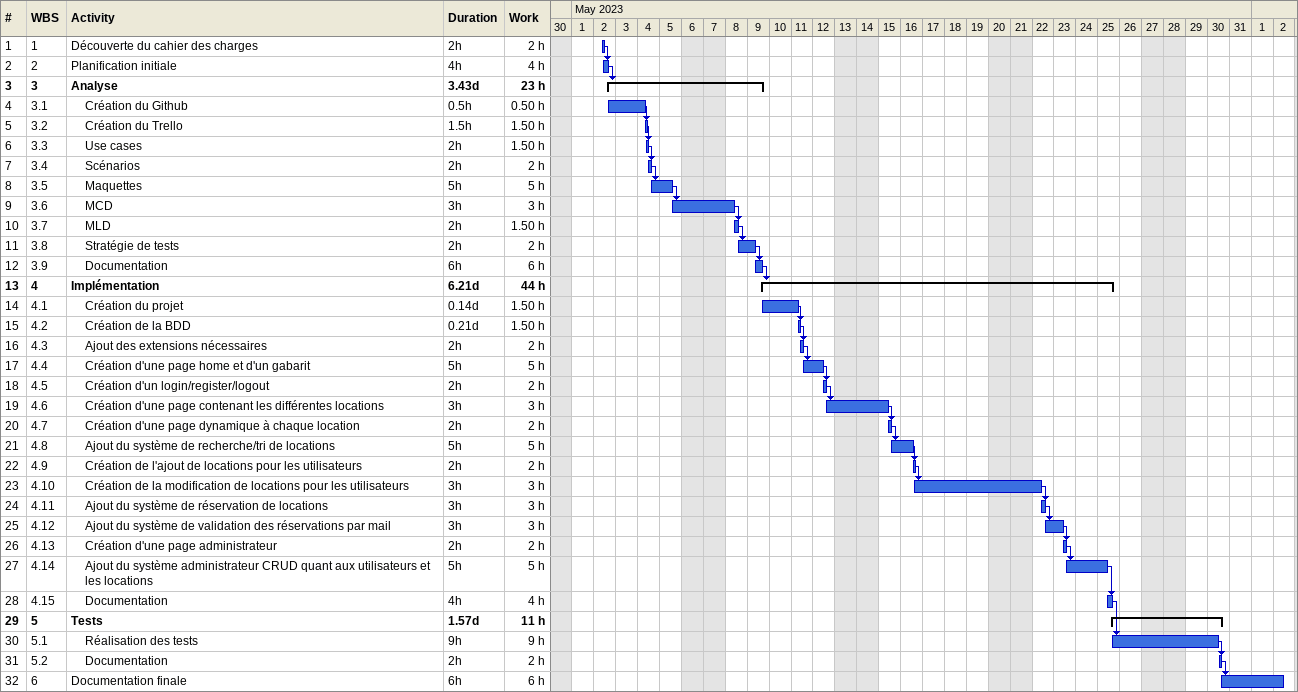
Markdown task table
| ID | WBS | Task | Duration | Start | Finish | Predecessors | Work (h) |
|---|---|---|---|---|---|---|---|
| 1 | 1 | Découverte du cahier des charges | 2h | 2023-05-02 | 2023-05-02 |  | 2 |
| 2 | 2 | Planification initiale | 4h | 2023-05-02 | 2023-05-02 | 1 | 4 |
| 3 | 3 | **Analyse** | 3.43d | 2023-05-02 | 2023-05-09 | 2 | 23 |
| 4 | 3.1 | Création du Github | 0.5h | 2023-05-02 | 2023-05-04 |  | 0.50 |
| 5 | 3.2 | Création du Trello | 1.5h | 2023-05-04 | 2023-05-04 | 4 | 1.50 |
| 6 | 3.3 | Use cases | 2h | 2023-05-04 | 2023-05-04 | 5 | 1.50 |
| 7 | 3.4 | Scénarios | 2h | 2023-05-04 | 2023-05-04 | 6 | 2 |
| 8 | 3.5 | Maquettes | 5h | 2023-05-04 | 2023-05-05 | 7 | 5 |
| 9 | 3.6 | MCD | 3h | 2023-05-05 | 2023-05-08 | 8 | 3 |
| 10 | 3.7 | MLD | 2h | 2023-05-08 | 2023-05-08 | 9 | 1.50 |
| 11 | 3.8 | Stratégie de tests | 2h | 2023-05-08 | 2023-05-09 | 10 | 2 |
| 12 | 3.9 | Documentation | 6h | 2023-05-09 | 2023-05-09 | 11 | 6 |
| 13 | 4 | **Implémentation** | 6.21d | 2023-05-09 | 2023-05-25 | 12 | 44 |
| 14 | 4.1 | Création du projet | 0.14d | 2023-05-09 | 2023-05-11 |  | 1.50 |
| 15 | 4.2 | Création de la BDD | 0.21d | 2023-05-11 | 2023-05-11 | 14 | 1.50 |
| 16 | 4.3 | Ajout des extensions nécessaires | 2h | 2023-05-11 | 2023-05-11 | 15 | 2 |
| 17 | 4.4 | Création d'une page home et d'un gabarit | 5h | 2023-05-11 | 2023-05-12 | 16 | 5 |
| 18 | 4.5 | Création d'un login/register/logout | 2h | 2023-05-12 | 2023-05-12 | 17 | 2 |
| 19 | 4.6 | Création d'une page contenant les différentes locations | 3h | 2023-05-12 | 2023-05-15 | 18 | 3 |
| 20 | 4.7 | Création d'une page dynamique à chaque location | 2h | 2023-05-15 | 2023-05-15 | 19 | 2 |
| 21 | 4.8 | Ajout du système de recherche/tri de locations | 5h | 2023-05-15 | 2023-05-16 | 20 | 5 |
| 22 | 4.9 | Création de l'ajout de locations pour les utilisateurs | 2h | 2023-05-16 | 2023-05-16 | 21 | 2 |
| 23 | 4.10 | Création de la modification de locations pour les utilisateurs | 3h | 2023-05-16 | 2023-05-22 | 22 | 3 |
| 24 | 4.11 | Ajout du système de réservation de locations | 3h | 2023-05-22 | 2023-05-22 | 23 | 3 |
| 25 | 4.12 | Ajout du système de validation des réservations par mail | 3h | 2023-05-22 | 2023-05-23 | 24 | 3 |
| 26 | 4.13 | Création d'une page administrateur | 2h | 2023-05-23 | 2023-05-23 | 25 | 2 |
| 27 | 4.14 | Ajout du système administrateur CRUD quant aux utilisateurs et les locations | 5h | 2023-05-23 | 2023-05-25 | 26 | 5 |
| 28 | 4.15 | Documentation | 4h | 2023-05-25 | 2023-05-25 | 27 | 4 |
| 29 | 5 | **Tests** | 1.57d | 2023-05-25 | 2023-05-30 |  | 11 |
| 30 | 5.1 | Réalisation des tests | 9h | 2023-05-25 | 2023-05-30 | 28 | 9 |
| 31 | 5.2 | Documentation | 2h | 2023-05-30 | 2023-05-30 | 30 | 2 |
| 32 | 6 | Documentation finale | 6h | 2023-05-30 | 2023-06-02 | 31 | 6 |
